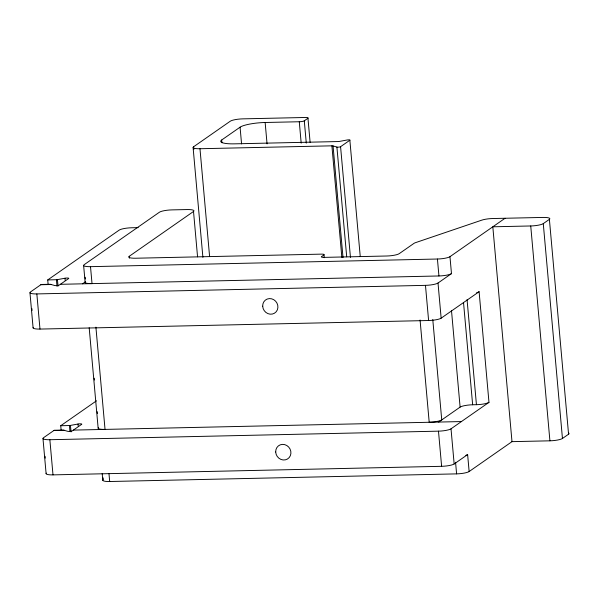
<?xml version="1.0" encoding="UTF-8"?>
<svg xmlns="http://www.w3.org/2000/svg" width="599" height="599" viewBox="0 0 599 599"><rect width="100%" height="100%" fill="white"/><g stroke="black" fill="none" stroke-linecap="round" stroke-linejoin="round"><path stroke-width="0.9" d="M193.814 149.6L193.559 146.807L230.293 121.2A9.996 1.962 -5.1 0 1 242.835 118.857L305.393 117.479A3.998 0.786 -5.1 0 1 307.961 118.25L310.117 142.427M221.952 142.779L221.705 139.986L240.072 127.183A19.999 3.916 -5.1 0 1 265.147 122.496L299.275 121.747A3.998 0.786 -5.1 0 0 304.292 120.811L307.961 118.25M48.137 284.562L47.725 279.935L119.201 230.106A9.996 1.962 -5.1 0 1 131.743 227.762L138.189 227.62M82.542 283.821L85.605 281.687M129.399 258.162L129.234 256.305L193.514 211.484L197.565 256.866M193.559 146.807A9.996 1.962 -5.1 0 0 199.976 148.732L331.898 145.827A1.999 0.389 -5.1 0 1 333.059 145.924L336.908 147.077A1.999 0.389 -5.1 0 0 338.839 147.122A1.999 0.389 -5.1 0 0 340.576 146.703L349.861 140.233A1.999 0.389 -5.1 0 0 349.262 139.859A1.999 0.389 -5.1 0 0 347.061 140.001L339.536 141.401A1.999 0.389 -5.1 0 1 338.016 141.559L234.538 143.842A19.999 3.916 -5.1 0 1 221.705 139.986M61.15 430.359L60.739 425.732L96.476 400.821M324.246 257.697L323.999 254.904L321.551 256.612A3.998 0.786 -5.1 0 0 324.119 257.383L386.677 256.005A9.996 1.962 -5.1 0 0 399.219 253.662L413.984 243.366A9.996 1.962 -5.1 0 1 415.601 242.625L481.828 220.133A9.996 1.962 -5.1 0 1 492.745 218.53L542.979 217.43A9.996 1.962 -5.1 0 1 549.395 219.354L568.571 434.208L562.454 438.475A9.996 1.962 -5.1 0 1 549.912 440.819L511.995 441.65L469.137 471.533A9.996 1.962 -5.1 0 1 456.603 473.876L109.684 481.514A9.996 1.962 -5.1 0 1 103.268 479.589L103.103 477.807M193.514 211.484A9.996 1.962 -5.1 0 0 187.098 209.56L171.935 209.89A9.996 1.962 -5.1 0 0 159.394 212.233L84.092 264.736A9.996 1.962 -5.1 0 0 90.509 266.66L437.427 259.023A9.996 1.962 -5.1 0 0 449.961 256.679L505.069 218.261M47.725 279.935L56.957 279.711L65.006 278.228A2.598 0.509 -5.1 0 1 67.867 278.048A2.598 0.509 -5.1 0 1 68.653 278.528L59.361 285.004A2.598 0.509 -5.1 0 1 57.107 285.551A2.598 0.509 -5.1 0 1 54.591 285.491L50.406 284.278L41.234 284.458L30.429 291.998A9.996 1.962 -5.1 0 0 36.846 293.922L425.47 285.356A9.996 1.962 -5.1 0 0 438.011 283.02L451.481 273.623L449.961 256.679M511.995 441.65L492.82 226.796L530.736 225.965A9.996 1.962 -5.1 0 0 543.278 223.622L549.395 219.354M33.327 327.346A9.996 1.962 -5.1 0 0 39.983 329.076L428.607 320.517A9.996 1.962 -5.1 0 0 441.149 318.174L479.103 291.713L488.979 402.348L451.017 428.817A9.996 1.962 -5.1 0 1 438.483 431.16L49.859 439.718A9.996 1.962 -5.1 0 1 43.435 437.794L54.247 430.254L63.419 430.075L67.605 431.287A2.598 0.509 -5.1 0 0 70.12 431.347A2.598 0.509 -5.1 0 0 72.374 430.801L81.666 424.324A2.598 0.509 -5.1 0 0 80.88 423.845A2.598 0.509 -5.1 0 0 78.02 424.025L69.903 425.515L60.739 425.732M438.678 422.063L460.107 407.118A9.996 1.962 -5.1 0 1 472.648 404.774L476.437 404.692A9.996 1.962 -5.1 0 0 488.979 402.348M46.34 473.143A9.996 1.962 -5.1 0 0 52.997 474.88L441.62 466.314A9.996 1.962 -5.1 0 0 454.162 463.97L467.624 454.581L469.137 471.533M57.422 279.643L58.058 286.112M70.435 425.447L71.071 431.909M56.418 279.74L57.01 286.337M40.837 284.742L51.319 284.51M60.357 284.308L438.94 275.967A9.996 1.962 -5.1 0 0 451.481 273.623M53.85 430.539L64.333 430.307M73.37 430.104L461.432 421.561M543.278 223.622L562.454 438.475M530.736 225.965L549.912 440.819M467.063 299.635L476.437 404.692M463.521 302.502L472.648 404.774M451.481 310.424L460.107 407.118M437.427 259.023L438.94 275.967M455.562 462.278L456.603 473.876M438.011 283.02L441.149 318.174M451.017 428.817L454.162 463.97M432.778 319.514L441.74 419.921A9.996 1.962 -5.1 0 1 429.198 422.265L420.071 319.993M425.47 285.356L428.607 320.517M438.483 431.16L441.62 466.314M349.861 140.233L360.239 256.492M340.576 146.703L350.452 257.39M336.908 147.077L346.701 256.829M333.059 145.924L343.017 257.533M331.898 145.827L341.857 257.443M304.292 120.811L306.284 143.131M299.275 121.747L301.185 143.139M265.147 122.496L267.057 143.887M240.072 127.183L241.562 143.925M199.976 148.732L209.605 256.627M193.103 147.579L202.896 257.33M90.509 266.66L92.021 283.612A9.996 1.962 -5.1 0 1 85.365 281.874M95.907 327.136L105.035 429.408A9.996 1.962 -5.1 0 1 98.61 427.484M108.966 473.487L109.684 481.514M85.2 277.225L85.365 279.007M94.215 378.209L94.38 380.066M97.203 411.678L97.367 413.535M83.628 265.507L85.14 282.458M89.184 327.758L98.154 428.255M102.197 473.584L102.803 480.361M65.006 278.228L65.201 280.429M78.02 424.025L78.214 426.226M69.432 425.545L69.956 431.4M36.846 293.922L39.983 329.076M49.859 439.718L52.997 474.88M31.912 308.65L32.076 310.499M45.09 456.296L45.254 458.145M29.965 292.769L33.102 327.923M42.978 438.565L46.116 473.719M323.999 254.904A3.998 0.786 -5.1 0 0 321.431 254.133L135.651 258.229A9.996 1.962 -5.1 0 1 129.234 256.305M568.384 432.905A9.996 1.962 -5.1 0 1 568.571 434.208M479.103 291.713A9.996 1.962 -5.1 0 1 476.639 292.716M467.624 454.581A9.996 1.962 -5.1 0 1 465.835 455.382M262.699 306.194A7.997 7.42 55.1 0 0 274.402 313.255A7.997 7.42 55.1 0 0 273.81 299.725A7.997 7.42 55.1 0 0 262.699 306.194M275.705 451.99A7.997 7.42 55.1 0 0 287.415 459.051A7.997 7.42 55.1 0 0 286.824 445.521A7.997 7.42 55.1 0 0 275.705 451.99"/></g></svg>
